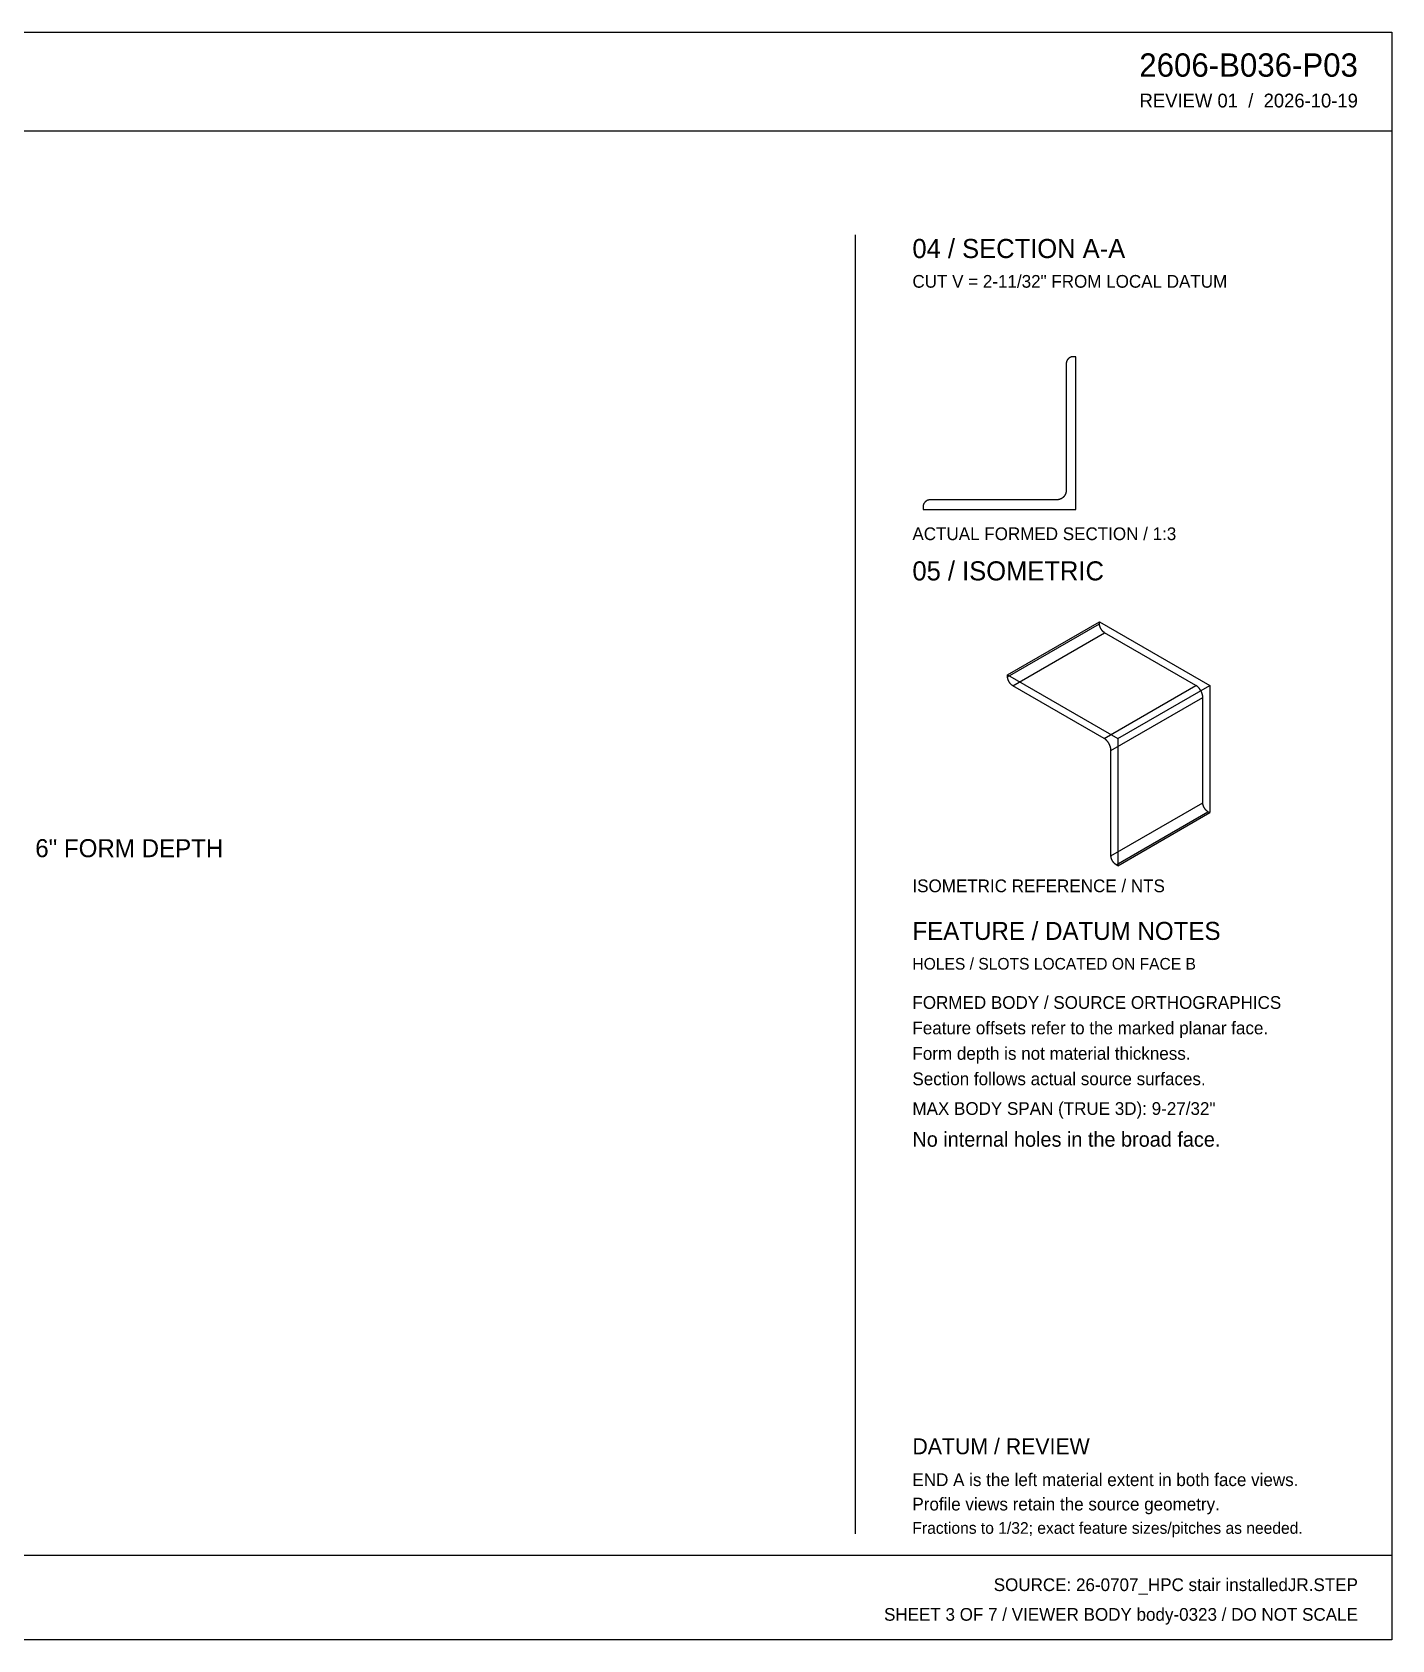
# Model space of a CAD drawing. Header units: inches. Extents: x 1.4 to 100.6, y 1.4 to 64.6.
# Drawn here: x 47.2 to 100.6, y 1.4 to 64.6 of the extents above; entities that cross this region are included whole.
import ezdxf
from ezdxf.enums import TextEntityAlignment as Align

# ---------------------------------------------------------------- set-up
doc = ezdxf.new("R2010")
doc.units = ezdxf.units.IN
doc.header["$MEASUREMENT"] = 0

msp = doc.modelspace()

# ---------------------------------------------------------------- linework, layer by layer
at = {"layer": 'OUTLINE'}
for p, q in [((1.417, 64.583), (100.583, 64.583)), ((100.583, 64.583), (100.583, 1.417)), ((1.417, 60.708), (100.583, 60.708)), ((79.5, 56.625), (79.5, 5.583)), ((87.934, 51.797), (87.928, 51.793)), ((87.94, 51.8), (87.934, 51.797)), ((87.946, 51.803), (87.94, 51.8)), ((87.953, 51.806), (87.946, 51.803)), ((87.959, 51.809), (87.953, 51.806)), ((87.965, 51.812), (87.959, 51.809)), ((87.972, 51.814), (87.965, 51.812)), ((87.978, 51.817), (87.972, 51.814)), ((87.985, 51.819), (87.978, 51.817)), ((87.991, 51.821), (87.985, 51.819)), ((87.998, 51.823), (87.991, 51.821)), ((88.005, 51.825), (87.998, 51.823)), ((88.011, 51.826), (88.005, 51.825)), ((88.018, 51.828), (88.011, 51.826)), ((88.025, 51.829), (88.018, 51.828)), ((88.032, 51.83), (88.025, 51.829)), ((88.038, 51.831), (88.032, 51.83)), ((88.045, 51.832), (88.038, 51.831)), ((88.052, 51.833), (88.045, 51.832)), ((88.059, 51.833), (88.052, 51.833)), ((88.066, 51.833), (88.059, 51.833)), ((88.073, 51.833), (88.066, 51.833)), ((88.167, 51.833), (88.073, 51.833)), ((88.167, 45.833), (88.167, 51.833)), ((87.793, 51.58), (87.792, 51.573)), ((87.792, 51.573), (87.792, 51.566)), ((87.792, 51.566), (87.792, 51.559)), ((87.792, 51.559), (87.792, 51.552)), ((87.792, 51.552), (87.792, 46.583)), ((87.794, 51.587), (87.793, 51.58)), ((87.795, 51.593), (87.794, 51.587)), ((87.796, 51.6), (87.795, 51.593)), ((87.797, 51.607), (87.796, 51.6)), ((87.799, 51.614), (87.797, 51.607)), ((87.8, 51.62), (87.799, 51.614)), ((87.802, 51.627), (87.8, 51.62)), ((87.804, 51.634), (87.802, 51.627)), ((87.806, 51.64), (87.804, 51.634)), ((87.808, 51.647), (87.806, 51.64)), ((87.811, 51.653), (87.808, 51.647)), ((87.813, 51.66), (87.811, 51.653)), ((87.816, 51.666), (87.813, 51.66)), ((87.819, 51.672), (87.816, 51.666)), ((87.822, 51.679), (87.819, 51.672)), ((87.825, 51.685), (87.822, 51.679)), ((87.828, 51.691), (87.825, 51.685)), ((87.832, 51.697), (87.828, 51.691)), ((87.835, 51.703), (87.832, 51.697)), ((87.839, 51.708), (87.835, 51.703)), ((87.843, 51.714), (87.839, 51.708)), ((87.847, 51.72), (87.843, 51.714)), ((87.851, 51.725), (87.847, 51.72)), ((87.856, 51.731), (87.851, 51.725)), ((87.86, 51.736), (87.856, 51.731)), ((87.865, 51.741), (87.86, 51.736)), ((87.869, 51.746), (87.865, 51.741)), ((87.874, 51.751), (87.869, 51.746)), ((87.879, 51.756), (87.874, 51.751)), ((87.884, 51.76), (87.879, 51.756)), ((87.889, 51.765), (87.884, 51.76)), ((87.894, 51.769), (87.889, 51.765)), ((87.9, 51.774), (87.894, 51.769)), ((87.905, 51.778), (87.9, 51.774)), ((87.911, 51.782), (87.905, 51.778)), ((87.917, 51.786), (87.911, 51.782)), ((87.922, 51.79), (87.917, 51.786)), ((87.928, 51.793), (87.922, 51.79)), ((82.24, 46.116), (82.235, 46.111)), ((82.244, 46.121), (82.24, 46.116)), ((82.249, 46.126), (82.244, 46.121)), ((82.254, 46.131), (82.249, 46.126)), ((82.259, 46.135), (82.254, 46.131)), ((82.264, 46.14), (82.259, 46.135)), ((82.269, 46.144), (82.264, 46.14)), ((82.275, 46.149), (82.269, 46.144)), ((82.28, 46.153), (82.275, 46.149)), ((82.286, 46.157), (82.28, 46.153)), ((82.292, 46.161), (82.286, 46.157)), ((82.297, 46.165), (82.292, 46.161)), ((82.303, 46.168), (82.297, 46.165)), ((82.309, 46.172), (82.303, 46.168)), ((82.315, 46.175), (82.309, 46.172)), ((82.321, 46.178), (82.315, 46.175)), ((82.328, 46.181), (82.321, 46.178)), ((82.334, 46.184), (82.328, 46.181)), ((82.34, 46.187), (82.334, 46.184)), ((82.347, 46.189), (82.34, 46.187)), ((82.353, 46.192), (82.347, 46.189)), ((82.36, 46.194), (82.353, 46.192)), ((82.366, 46.196), (82.36, 46.194)), ((82.373, 46.198), (82.366, 46.196)), ((82.38, 46.2), (82.373, 46.198)), ((82.386, 46.201), (82.38, 46.2)), ((82.393, 46.203), (82.386, 46.201)), ((82.4, 46.204), (82.393, 46.203)), ((82.407, 46.205), (82.4, 46.204)), ((82.413, 46.206), (82.407, 46.205)), ((82.42, 46.207), (82.413, 46.206)), ((82.427, 46.208), (82.42, 46.207)), ((82.434, 46.208), (82.427, 46.208)), ((82.441, 46.208), (82.434, 46.208)), ((82.448, 46.208), (82.441, 46.208)), ((87.417, 46.208), (82.448, 46.208)), ((87.426, 46.208), (87.417, 46.208)), ((87.435, 46.209), (87.426, 46.208)), ((87.444, 46.209), (87.435, 46.209)), ((87.453, 46.21), (87.444, 46.209)), ((87.463, 46.211), (87.453, 46.21)), ((87.472, 46.212), (87.463, 46.211)), ((87.481, 46.214), (87.472, 46.212)), ((87.49, 46.216), (87.481, 46.214)), ((87.499, 46.217), (87.49, 46.216)), ((87.508, 46.22), (87.499, 46.217)), ((87.517, 46.222), (87.508, 46.22)), ((87.526, 46.224), (87.517, 46.222)), ((87.534, 46.227), (87.526, 46.224)), ((87.543, 46.23), (87.534, 46.227)), ((87.552, 46.233), (87.543, 46.23)), ((87.56, 46.237), (87.552, 46.233)), ((87.569, 46.241), (87.56, 46.237)), ((87.577, 46.244), (87.569, 46.241)), ((87.585, 46.248), (87.577, 46.244)), ((87.593, 46.253), (87.585, 46.248)), ((87.602, 46.257), (87.593, 46.253)), ((87.609, 46.262), (87.602, 46.257)), ((87.617, 46.267), (87.609, 46.262)), ((87.625, 46.272), (87.617, 46.267)), ((87.633, 46.277), (87.625, 46.272)), ((87.64, 46.282), (87.633, 46.277)), ((87.647, 46.288), (87.64, 46.282)), ((87.655, 46.293), (87.647, 46.288)), ((87.662, 46.299), (87.655, 46.293)), ((87.669, 46.305), (87.662, 46.299)), ((87.675, 46.312), (87.669, 46.305)), ((87.682, 46.318), (87.675, 46.312)), ((87.688, 46.325), (87.682, 46.318)), ((87.695, 46.331), (87.688, 46.325)), ((87.701, 46.338), (87.695, 46.331)), ((87.707, 46.345), (87.701, 46.338)), ((87.712, 46.353), (87.707, 46.345)), ((87.718, 46.36), (87.712, 46.353)), ((87.723, 46.367), (87.718, 46.36)), ((87.728, 46.375), (87.723, 46.367)), ((87.733, 46.383), (87.728, 46.375)), ((87.738, 46.391), (87.733, 46.383)), ((87.743, 46.398), (87.738, 46.391)), ((87.747, 46.407), (87.743, 46.398)), ((87.752, 46.415), (87.747, 46.407)), ((87.756, 46.423), (87.752, 46.415)), ((87.759, 46.431), (87.756, 46.423)), ((87.763, 46.44), (87.759, 46.431)), ((87.767, 46.448), (87.763, 46.44)), ((87.77, 46.457), (87.767, 46.448)), ((87.773, 46.466), (87.77, 46.457)), ((87.776, 46.474), (87.773, 46.466)), ((87.778, 46.483), (87.776, 46.474)), ((87.78, 46.492), (87.778, 46.483)), ((87.783, 46.501), (87.78, 46.492)), ((87.784, 46.51), (87.783, 46.501)), ((87.786, 46.519), (87.784, 46.51)), ((87.788, 46.528), (87.786, 46.519)), ((87.789, 46.537), (87.788, 46.528)), ((87.79, 46.547), (87.789, 46.537)), ((87.791, 46.556), (87.79, 46.547)), ((87.792, 46.574), (87.791, 46.565)), ((87.791, 46.565), (87.791, 46.556)), ((87.792, 46.583), (87.792, 46.574)), ((82.168, 45.955), (82.167, 45.948)), ((82.167, 45.948), (82.167, 45.941)), ((82.167, 45.941), (82.167, 45.934)), ((82.167, 45.934), (82.167, 45.927)), ((82.167, 45.927), (82.167, 45.833)), ((82.167, 45.833), (88.167, 45.833)), ((82.169, 45.962), (82.168, 45.955)), ((82.17, 45.968), (82.169, 45.962)), ((82.171, 45.975), (82.17, 45.968)), ((82.172, 45.982), (82.171, 45.975)), ((82.174, 45.989), (82.172, 45.982)), ((82.175, 45.995), (82.174, 45.989)), ((82.177, 46.002), (82.175, 45.995)), ((82.179, 46.009), (82.177, 46.002)), ((82.181, 46.015), (82.179, 46.009)), ((82.183, 46.022), (82.181, 46.015)), ((82.186, 46.028), (82.183, 46.022)), ((82.188, 46.035), (82.186, 46.028)), ((82.191, 46.041), (82.188, 46.035)), ((82.194, 46.047), (82.191, 46.041)), ((82.197, 46.054), (82.194, 46.047)), ((82.2, 46.06), (82.197, 46.054)), ((82.203, 46.066), (82.2, 46.06)), ((82.207, 46.072), (82.203, 46.066)), ((82.21, 46.078), (82.207, 46.072)), ((82.214, 46.083), (82.21, 46.078)), ((82.218, 46.089), (82.214, 46.083)), ((82.222, 46.095), (82.218, 46.089)), ((82.226, 46.1), (82.222, 46.095)), ((82.231, 46.106), (82.226, 46.1)), ((82.235, 46.111), (82.231, 46.106)), ((85.489, 39.333), (89.097, 41.417)), ((85.489, 39.255), (89.097, 41.339)), ((89.097, 41.417), (93.427, 38.917)), ((89.097, 41.339), (89.097, 41.417)), ((89.098, 41.333), (89.097, 41.339)), ((89.098, 41.327), (89.098, 41.333)), ((89.098, 41.321), (89.098, 41.327)), ((89.098, 41.315), (89.098, 41.321)), ((89.099, 41.309), (89.098, 41.315)), ((89.1, 41.303), (89.099, 41.309)), ((89.1, 41.297), (89.1, 41.303)), ((89.101, 41.291), (89.1, 41.297)), ((89.102, 41.284), (89.101, 41.291)), ((89.104, 41.278), (89.102, 41.284)), ((89.105, 41.272), (89.104, 41.278)), ((89.106, 41.265), (89.105, 41.272)), ((89.108, 41.259), (89.106, 41.265)), ((89.109, 41.253), (89.108, 41.259)), ((89.111, 41.246), (89.109, 41.253)), ((89.113, 41.24), (89.111, 41.246)), ((89.115, 41.234), (89.113, 41.24)), ((89.117, 41.227), (89.115, 41.234)), ((89.119, 41.221), (89.117, 41.227)), ((89.121, 41.214), (89.119, 41.221)), ((89.124, 41.208), (89.121, 41.214)), ((89.126, 41.201), (89.124, 41.208)), ((89.129, 41.195), (89.126, 41.201)), ((89.132, 41.189), (89.129, 41.195)), ((89.135, 41.182), (89.132, 41.189)), ((89.137, 41.176), (89.135, 41.182)), ((89.14, 41.17), (89.137, 41.176)), ((89.144, 41.163), (89.14, 41.17)), ((89.147, 41.157), (89.144, 41.163)), ((89.15, 41.151), (89.147, 41.157)), ((89.153, 41.145), (89.15, 41.151)), ((89.157, 41.138), (89.153, 41.145)), ((89.161, 41.132), (89.157, 41.138)), ((89.164, 41.126), (89.161, 41.132)), ((89.168, 41.12), (89.164, 41.126)), ((89.172, 41.115), (89.168, 41.12)), ((89.176, 41.109), (89.172, 41.115)), ((89.18, 41.103), (89.176, 41.109)), ((89.184, 41.097), (89.18, 41.103)), ((89.188, 41.092), (89.184, 41.097)), ((89.192, 41.086), (89.188, 41.092)), ((89.196, 41.081), (89.192, 41.086)), ((89.2, 41.075), (89.196, 41.081)), ((89.205, 41.07), (89.2, 41.075)), ((89.209, 41.065), (89.205, 41.07)), ((89.214, 41.06), (89.209, 41.065)), ((89.218, 41.055), (89.214, 41.06)), ((85.692, 38.904), (89.3, 40.987)), ((89.223, 41.05), (89.218, 41.055)), ((89.227, 41.045), (89.223, 41.05)), ((89.232, 41.04), (89.227, 41.045)), ((89.237, 41.036), (89.232, 41.04)), ((89.242, 41.031), (89.237, 41.036)), ((89.246, 41.027), (89.242, 41.031)), ((89.251, 41.022), (89.246, 41.027)), ((89.256, 41.018), (89.251, 41.022)), ((89.261, 41.014), (89.256, 41.018)), ((89.266, 41.01), (89.261, 41.014)), ((89.271, 41.007), (89.266, 41.01)), ((89.276, 41.003), (89.271, 41.007)), ((89.281, 41), (89.276, 41.003)), ((89.286, 40.996), (89.281, 41)), ((89.291, 40.993), (89.286, 40.996)), ((89.295, 40.99), (89.291, 40.993)), ((89.3, 40.987), (89.295, 40.99)), ((92.886, 38.917), (89.3, 40.987)), ((85.489, 39.255), (85.489, 39.333)), ((85.489, 39.333), (89.819, 36.833)), ((85.489, 39.249), (85.489, 39.255)), ((85.489, 39.244), (85.489, 39.249)), ((85.49, 39.238), (85.489, 39.244)), ((85.49, 39.232), (85.49, 39.238)), ((85.491, 39.226), (85.49, 39.232)), ((85.491, 39.22), (85.491, 39.226)), ((85.492, 39.213), (85.491, 39.22)), ((85.493, 39.207), (85.492, 39.213)), ((85.494, 39.201), (85.493, 39.207)), ((85.495, 39.195), (85.494, 39.201)), ((85.497, 39.188), (85.495, 39.195)), ((85.498, 39.182), (85.497, 39.188)), ((85.499, 39.176), (85.498, 39.182)), ((85.501, 39.169), (85.499, 39.176)), ((85.503, 39.163), (85.501, 39.169)), ((85.505, 39.157), (85.503, 39.163)), ((85.507, 39.15), (85.505, 39.157)), ((85.509, 39.144), (85.507, 39.15)), ((85.511, 39.137), (85.509, 39.144)), ((85.513, 39.131), (85.511, 39.137)), ((85.516, 39.124), (85.513, 39.131)), ((85.518, 39.118), (85.516, 39.124)), ((85.521, 39.112), (85.518, 39.118)), ((85.523, 39.105), (85.521, 39.112)), ((85.526, 39.099), (85.523, 39.105)), ((85.529, 39.093), (85.526, 39.099)), ((85.532, 39.086), (85.529, 39.093)), ((85.535, 39.08), (85.532, 39.086)), ((85.538, 39.074), (85.535, 39.08)), ((85.542, 39.067), (85.538, 39.074)), ((85.545, 39.061), (85.542, 39.067)), ((85.549, 39.055), (85.545, 39.061)), ((85.552, 39.049), (85.549, 39.055)), ((85.556, 39.043), (85.552, 39.049)), ((85.56, 39.037), (85.556, 39.043)), ((85.563, 39.031), (85.56, 39.037)), ((85.567, 39.025), (85.563, 39.031)), ((85.571, 39.02), (85.567, 39.025)), ((85.575, 39.014), (85.571, 39.02)), ((85.579, 39.008), (85.575, 39.014)), ((85.584, 39.003), (85.579, 39.008)), ((85.588, 38.997), (85.584, 39.003)), ((85.592, 38.992), (85.588, 38.997)), ((85.596, 38.987), (85.592, 38.992)), ((85.601, 38.981), (85.596, 38.987)), ((85.605, 38.976), (85.601, 38.981)), ((85.61, 38.971), (85.605, 38.976)), ((85.614, 38.966), (85.61, 38.971)), ((85.619, 38.962), (85.614, 38.966)), ((85.624, 38.957), (85.619, 38.962)), ((85.628, 38.952), (85.624, 38.957)), ((85.633, 38.948), (85.628, 38.952)), ((85.638, 38.943), (85.633, 38.948)), ((85.643, 38.939), (85.638, 38.943)), ((85.648, 38.935), (85.643, 38.939)), ((85.653, 38.931), (85.648, 38.935)), ((85.657, 38.927), (85.653, 38.931)), ((85.662, 38.923), (85.657, 38.927)), ((85.667, 38.92), (85.662, 38.923)), ((85.672, 38.916), (85.667, 38.92)), ((85.677, 38.913), (85.672, 38.916)), ((85.682, 38.91), (85.677, 38.913)), ((85.687, 38.907), (85.682, 38.91)), ((85.692, 38.904), (85.687, 38.907)), ((89.278, 36.833), (85.692, 38.904)), ((89.278, 36.833), (92.886, 38.917)), ((89.819, 36.833), (93.427, 38.917)), ((92.893, 38.913), (92.886, 38.917)), ((92.9, 38.909), (92.893, 38.913)), ((92.906, 38.904), (92.9, 38.909)), ((92.913, 38.9), (92.906, 38.904)), ((92.919, 38.895), (92.913, 38.9)), ((92.926, 38.89), (92.919, 38.895)), ((92.933, 38.885), (92.926, 38.89)), ((92.939, 38.88), (92.933, 38.885)), ((92.946, 38.875), (92.939, 38.88)), ((92.952, 38.869), (92.946, 38.875)), ((92.958, 38.864), (92.952, 38.869)), ((92.965, 38.858), (92.958, 38.864)), ((92.971, 38.852), (92.965, 38.858)), ((92.977, 38.846), (92.971, 38.852)), ((92.984, 38.839), (92.977, 38.846)), ((92.99, 38.833), (92.984, 38.839)), ((92.996, 38.827), (92.99, 38.833)), ((93.002, 38.82), (92.996, 38.827)), ((93.008, 38.813), (93.002, 38.82)), ((93.014, 38.806), (93.008, 38.813)), ((93.02, 38.799), (93.014, 38.806)), ((93.025, 38.792), (93.02, 38.799)), ((93.031, 38.785), (93.025, 38.792)), ((93.037, 38.777), (93.031, 38.785)), ((93.042, 38.77), (93.037, 38.777)), ((93.047, 38.762), (93.042, 38.77)), ((93.053, 38.754), (93.047, 38.762)), ((93.058, 38.747), (93.053, 38.754)), ((93.063, 38.739), (93.058, 38.747)), ((93.068, 38.731), (93.063, 38.739)), ((93.073, 38.723), (93.068, 38.731)), ((93.078, 38.715), (93.073, 38.723)), ((93.082, 38.706), (93.078, 38.715)), ((93.087, 38.698), (93.082, 38.706)), ((93.091, 38.69), (93.087, 38.698)), ((93.095, 38.682), (93.091, 38.69)), ((93.1, 38.673), (93.095, 38.682)), ((93.104, 38.665), (93.1, 38.673)), ((93.108, 38.656), (93.104, 38.665)), ((93.111, 38.648), (93.108, 38.656)), ((93.115, 38.639), (93.111, 38.648)), ((93.118, 38.631), (93.115, 38.639)), ((93.122, 38.622), (93.118, 38.631)), ((93.125, 38.614), (93.122, 38.622)), ((93.128, 38.605), (93.125, 38.614)), ((93.131, 38.597), (93.128, 38.605)), ((93.134, 38.588), (93.131, 38.597)), ((93.136, 38.579), (93.134, 38.588)), ((93.139, 38.571), (93.136, 38.579)), ((93.141, 38.562), (93.139, 38.571)), ((93.143, 38.554), (93.141, 38.562)), ((93.145, 38.545), (93.143, 38.554)), ((93.147, 38.537), (93.145, 38.545)), ((93.149, 38.529), (93.147, 38.537)), ((93.427, 38.917), (93.427, 33.917)), ((89.549, 36.365), (93.157, 38.448)), ((93.15, 38.52), (93.149, 38.529)), ((93.152, 38.512), (93.15, 38.52)), ((93.153, 38.504), (93.152, 38.512)), ((93.154, 38.495), (93.153, 38.504)), ((93.155, 38.487), (93.154, 38.495)), ((93.156, 38.479), (93.155, 38.487)), ((93.156, 38.471), (93.156, 38.479)), ((93.157, 38.463), (93.156, 38.471)), ((93.157, 38.456), (93.157, 38.463)), ((93.157, 38.448), (93.157, 38.456)), ((93.157, 34.307), (93.157, 38.448)), ((89.285, 36.829), (89.278, 36.833)), ((89.291, 36.825), (89.285, 36.829)), ((89.298, 36.821), (89.291, 36.825)), ((89.304, 36.817), (89.298, 36.821)), ((89.311, 36.812), (89.304, 36.817)), ((89.318, 36.807), (89.311, 36.812)), ((89.324, 36.802), (89.318, 36.807)), ((89.331, 36.797), (89.324, 36.802)), ((89.337, 36.792), (89.331, 36.797)), ((89.344, 36.786), (89.337, 36.792)), ((89.35, 36.78), (89.344, 36.786)), ((89.356, 36.775), (89.35, 36.78)), ((89.363, 36.769), (89.356, 36.775)), ((89.369, 36.762), (89.363, 36.769)), ((89.375, 36.756), (89.369, 36.762)), ((89.381, 36.75), (89.375, 36.756)), ((89.388, 36.743), (89.381, 36.75)), ((89.394, 36.737), (89.388, 36.743)), ((89.4, 36.73), (89.394, 36.737)), ((89.405, 36.723), (89.4, 36.73)), ((89.411, 36.716), (89.405, 36.723)), ((89.417, 36.709), (89.411, 36.716)), ((89.423, 36.701), (89.417, 36.709)), ((89.428, 36.694), (89.423, 36.701)), ((89.434, 36.686), (89.428, 36.694)), ((89.439, 36.679), (89.434, 36.686)), ((89.444, 36.671), (89.439, 36.679)), ((89.45, 36.663), (89.444, 36.671)), ((89.455, 36.655), (89.45, 36.663)), ((89.46, 36.647), (89.455, 36.655)), ((89.465, 36.639), (89.46, 36.647)), ((89.469, 36.631), (89.465, 36.639)), ((89.819, 36.833), (89.819, 31.833)), ((89.474, 36.623), (89.469, 36.631)), ((89.478, 36.615), (89.474, 36.623)), ((89.483, 36.607), (89.478, 36.615)), ((89.487, 36.598), (89.483, 36.607)), ((89.491, 36.59), (89.487, 36.598)), ((89.495, 36.581), (89.491, 36.59)), ((89.499, 36.573), (89.495, 36.581)), ((89.503, 36.565), (89.499, 36.573)), ((89.507, 36.556), (89.503, 36.565)), ((89.51, 36.547), (89.507, 36.556)), ((89.513, 36.539), (89.51, 36.547)), ((89.517, 36.53), (89.513, 36.539)), ((89.52, 36.522), (89.517, 36.53)), ((89.523, 36.513), (89.52, 36.522)), ((89.525, 36.505), (89.523, 36.513)), ((89.528, 36.496), (89.525, 36.505)), ((89.53, 36.488), (89.528, 36.496)), ((89.533, 36.479), (89.53, 36.488)), ((89.535, 36.47), (89.533, 36.479)), ((89.537, 36.462), (89.535, 36.47)), ((89.539, 36.454), (89.537, 36.462)), ((89.54, 36.445), (89.539, 36.454)), ((89.542, 36.437), (89.54, 36.445)), ((89.543, 36.429), (89.542, 36.437)), ((89.545, 36.42), (89.543, 36.429)), ((89.546, 36.412), (89.545, 36.42)), ((89.547, 36.404), (89.546, 36.412)), ((89.547, 36.396), (89.547, 36.404)), ((89.548, 36.388), (89.547, 36.396)), ((89.548, 36.38), (89.548, 36.388)), ((89.548, 36.372), (89.548, 36.38)), ((89.549, 36.365), (89.548, 36.372)), ((89.549, 32.224), (89.549, 36.365)), ((89.549, 32.224), (93.157, 34.307)), ((93.157, 34.302), (93.157, 34.307)), ((93.157, 34.296), (93.157, 34.302)), ((93.157, 34.29), (93.157, 34.296)), ((93.158, 34.284), (93.157, 34.29)), ((93.158, 34.278), (93.158, 34.284)), ((93.159, 34.272), (93.158, 34.278)), ((93.16, 34.265), (93.159, 34.272)), ((93.161, 34.259), (93.16, 34.265)), ((93.162, 34.253), (93.161, 34.259)), ((93.163, 34.247), (93.162, 34.253)), ((93.164, 34.241), (93.163, 34.247)), ((93.166, 34.234), (93.164, 34.241)), ((93.167, 34.228), (93.166, 34.234)), ((93.169, 34.221), (93.167, 34.228)), ((93.17, 34.215), (93.169, 34.221)), ((93.172, 34.209), (93.17, 34.215)), ((93.174, 34.202), (93.172, 34.209)), ((93.176, 34.196), (93.174, 34.202)), ((93.179, 34.189), (93.176, 34.196)), ((93.181, 34.183), (93.179, 34.189)), ((93.183, 34.177), (93.181, 34.183)), ((93.186, 34.17), (93.183, 34.177)), ((93.188, 34.164), (93.186, 34.17)), ((93.191, 34.157), (93.188, 34.164)), ((93.194, 34.151), (93.191, 34.157)), ((93.197, 34.145), (93.194, 34.151)), ((93.2, 34.138), (93.197, 34.145)), ((93.203, 34.132), (93.2, 34.138)), ((93.206, 34.126), (93.203, 34.132)), ((93.209, 34.12), (93.206, 34.126)), ((93.213, 34.113), (93.209, 34.12)), ((93.216, 34.107), (93.213, 34.113)), ((89.752, 31.872), (93.36, 33.956)), ((89.819, 31.833), (93.427, 33.917)), ((93.22, 34.101), (93.216, 34.107)), ((93.224, 34.095), (93.22, 34.101)), ((93.227, 34.089), (93.224, 34.095)), ((93.231, 34.083), (93.227, 34.089)), ((93.235, 34.077), (93.231, 34.083)), ((93.239, 34.072), (93.235, 34.077)), ((93.243, 34.066), (93.239, 34.072)), ((93.247, 34.06), (93.243, 34.066)), ((93.251, 34.055), (93.247, 34.06)), ((93.255, 34.049), (93.251, 34.055)), ((93.26, 34.044), (93.255, 34.049)), ((93.264, 34.039), (93.26, 34.044)), ((93.269, 34.033), (93.264, 34.039)), ((93.273, 34.028), (93.269, 34.033)), ((93.278, 34.023), (93.273, 34.028)), ((93.282, 34.018), (93.278, 34.023)), ((93.287, 34.014), (93.282, 34.018)), ((93.291, 34.009), (93.287, 34.014)), ((93.296, 34.004), (93.291, 34.009)), ((93.301, 34), (93.296, 34.004)), ((93.306, 33.995), (93.301, 34)), ((93.311, 33.991), (93.306, 33.995)), ((93.315, 33.987), (93.311, 33.991)), ((93.32, 33.983), (93.315, 33.987)), ((93.325, 33.979), (93.32, 33.983)), ((93.33, 33.975), (93.325, 33.979)), ((93.335, 33.972), (93.33, 33.975)), ((93.34, 33.968), (93.335, 33.972)), ((93.345, 33.965), (93.34, 33.968)), ((93.35, 33.962), (93.345, 33.965)), ((93.355, 33.959), (93.35, 33.962)), ((93.36, 33.956), (93.355, 33.959)), ((93.427, 33.917), (93.36, 33.956)), ((89.549, 32.218), (89.549, 32.224)), ((89.549, 32.212), (89.549, 32.218)), ((89.549, 32.206), (89.549, 32.212)), ((89.55, 32.2), (89.549, 32.206)), ((89.55, 32.194), (89.55, 32.2)), ((89.551, 32.188), (89.55, 32.194)), ((89.552, 32.182), (89.551, 32.188)), ((89.552, 32.176), (89.552, 32.182)), ((89.553, 32.17), (89.552, 32.176)), ((89.555, 32.163), (89.553, 32.17)), ((89.556, 32.157), (89.555, 32.163)), ((89.557, 32.151), (89.556, 32.157)), ((89.559, 32.145), (89.557, 32.151)), ((89.56, 32.138), (89.559, 32.145)), ((89.562, 32.132), (89.56, 32.138)), ((89.564, 32.125), (89.562, 32.132)), ((89.566, 32.119), (89.564, 32.125)), ((89.568, 32.112), (89.566, 32.119)), ((89.57, 32.106), (89.568, 32.112)), ((89.573, 32.1), (89.57, 32.106)), ((89.575, 32.093), (89.573, 32.1)), ((89.577, 32.087), (89.575, 32.093)), ((89.58, 32.08), (89.577, 32.087)), ((89.583, 32.074), (89.58, 32.08)), ((89.586, 32.068), (89.583, 32.074)), ((89.588, 32.061), (89.586, 32.068)), ((89.592, 32.055), (89.588, 32.061)), ((89.595, 32.049), (89.592, 32.055)), ((89.598, 32.042), (89.595, 32.049)), ((89.601, 32.036), (89.598, 32.042)), ((89.605, 32.03), (89.601, 32.036)), ((89.608, 32.024), (89.605, 32.03)), ((89.612, 32.018), (89.608, 32.024)), ((89.615, 32.012), (89.612, 32.018)), ((89.619, 32.006), (89.615, 32.012)), ((89.623, 32), (89.619, 32.006)), ((89.627, 31.994), (89.623, 32)), ((89.631, 31.988), (89.627, 31.994)), ((89.635, 31.983), (89.631, 31.988)), ((89.639, 31.977), (89.635, 31.983)), ((89.643, 31.971), (89.639, 31.977)), ((89.647, 31.966), (89.643, 31.971)), ((89.651, 31.961), (89.647, 31.966)), ((89.656, 31.955), (89.651, 31.961)), ((89.66, 31.95), (89.656, 31.955)), ((89.665, 31.945), (89.66, 31.95)), ((89.669, 31.94), (89.665, 31.945)), ((89.674, 31.935), (89.669, 31.94)), ((89.678, 31.93), (89.674, 31.935)), ((89.683, 31.926), (89.678, 31.93)), ((89.688, 31.921), (89.683, 31.926)), ((89.693, 31.917), (89.688, 31.921)), ((89.697, 31.912), (89.693, 31.917)), ((89.702, 31.908), (89.697, 31.912)), ((89.707, 31.904), (89.702, 31.908)), ((89.712, 31.9), (89.707, 31.904)), ((89.717, 31.896), (89.712, 31.9)), ((89.722, 31.892), (89.717, 31.896)), ((89.727, 31.889), (89.722, 31.892)), ((89.732, 31.885), (89.727, 31.889)), ((89.737, 31.882), (89.732, 31.885)), ((89.742, 31.878), (89.737, 31.882)), ((89.747, 31.875), (89.742, 31.878)), ((89.752, 31.872), (89.747, 31.875)), ((89.819, 31.833), (89.752, 31.872)), ((1.417, 4.75), (100.583, 4.75)), ((100.583, 1.417), (1.417, 1.417))]:
    msp.add_line(p, q, dxfattribs=at)

# ---------------------------------------------------------------- texts
at = {"layer": 'ANNOTATION'}
for s, height, p in [('2606-B036-P03', 0.91667, (99.25, 62.833)), ('REVIEW 01  /  2026-10-19', 0.54167, (99.25, 61.625)), ('SOURCE: 26-0707_HPC stair installedJR.STEP', 0.5, (99.25, 3.333)), ('SHEET 3 OF 7 / VIEWER BODY body-0323 / DO NOT SCALE', 0.5, (99.25, 2.167))]:
    msp.add_text(s, height=height, dxfattribs=at).set_placement(p, align=Align.RIGHT)
for s, height, p in [('04 / SECTION A-A', 0.75, (81.75, 55.708)), ('CUT V = 2-11/32" FROM LOCAL DATUM', 0.5, (81.75, 54.542)), ('ACTUAL FORMED SECTION / 1:3', 0.5, (81.75, 44.625)), ('05 / ISOMETRIC', 0.75, (81.75, 43.042)), ('6" FORM DEPTH', 0.70833, (47.292, 32.167)), ('ISOMETRIC REFERENCE / NTS', 0.5, (81.75, 30.792)), ('FEATURE / DATUM NOTES', 0.70833, (81.75, 28.917)), ('HOLES / SLOTS LOCATED ON FACE B', 0.45833, (81.75, 27.75)), ('FORMED BODY / SOURCE ORTHOGRAPHICS', 0.5, (81.75, 26.208)), ('Feature offsets refer to the marked planar face.', 0.5, (81.75, 25.208)), ('Form depth is not material thickness.', 0.5, (81.75, 24.208)), ('Section follows actual source surfaces.', 0.5, (81.75, 23.208)), ('MAX BODY SPAN (TRUE 3D): 9-27/32"', 0.5, (81.75, 22.042)), ('No internal holes in the broad face.', 0.58333, (81.75, 20.792)), ('DATUM / REVIEW', 0.625, (81.75, 8.708)), ('END A is the left material extent in both face views.', 0.5, (81.75, 7.458)), ('Profile views retain the source geometry.', 0.5, (81.75, 6.5)), ('Fractions to 1/32; exact feature sizes/pitches as needed.', 0.45833, (81.75, 5.583))]:
    msp.add_text(s, height=height, dxfattribs=at).set_placement(p)

doc.saveas('drawing.dxf')
